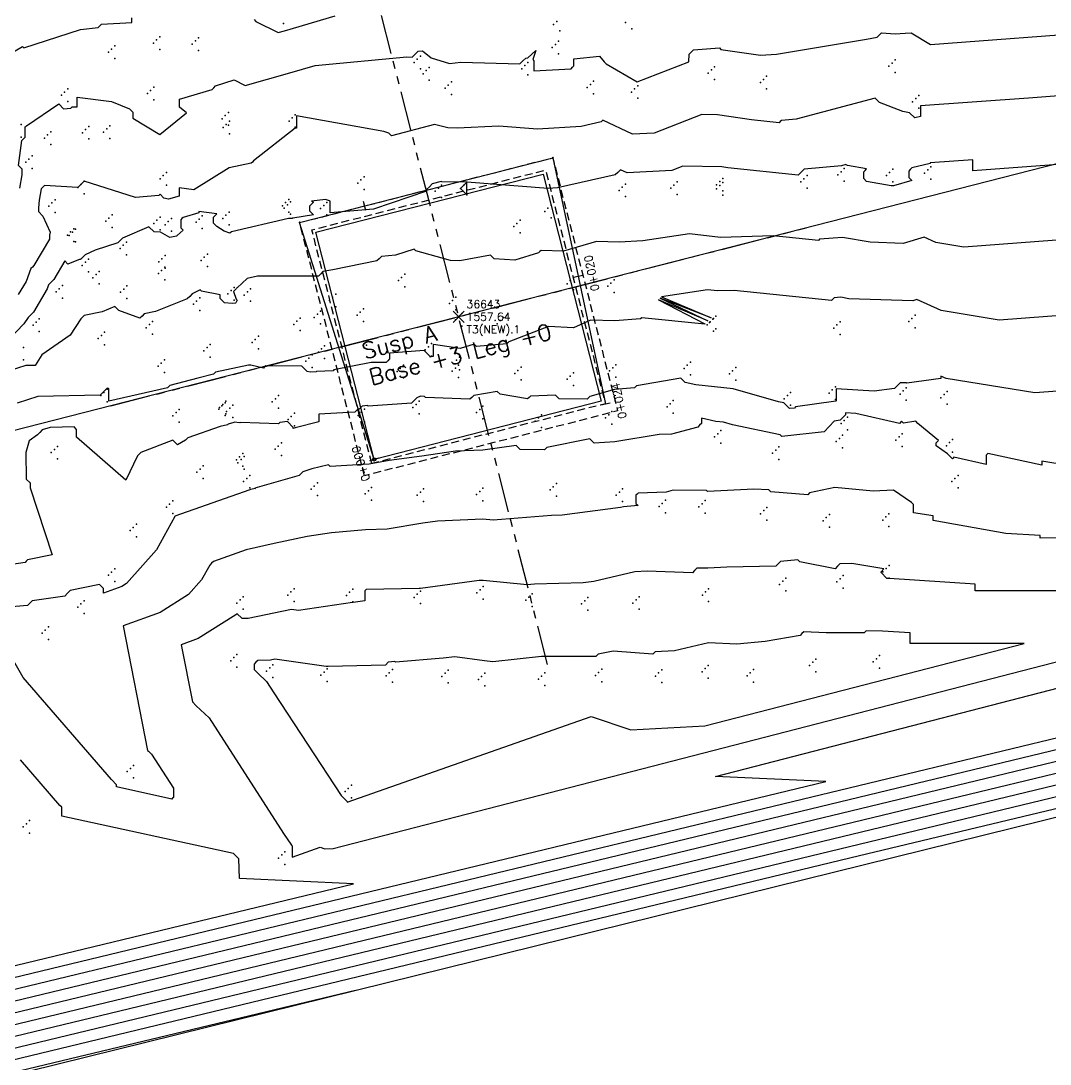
# Model space of a CAD drawing. Header units: metres. Extents: x 419582 to 423558, y 4805372 to 4807539.
# Drawn here: x 420067.58 to 420100.23, y 4805606.81 to 4805639.91 of the extents above; entities that cross this region are included whole.
import ezdxf

# ---------------------------------------------------------------- set-up
doc = ezdxf.new("R2010")
doc.units = ezdxf.units.M
doc.linetypes.add('HIDDEN', pattern=[0.375, 0.25, -0.125])
doc.linetypes.add('PHANTOM', pattern=[2.5, 1.25, -0.25, 0.25, -0.25, 0.25, -0.25])
for name, color, linetype in [('_pieds', 253, 'HIDDEN'), ('C-ROAD-CNTR-N', 92, 'Continuous'), ('C-ROAD-STAN', 11, 'Continuous'), ('C-ROAD-STAN-MAJR', 11, 'Continuous'), ('C-ROAD-STAN-MINR', 11, 'Continuous'), ('C-TINN', 4, 'Continuous'), ('C-TINN-BNDY', 110, 'Continuous'), ('C-TOPO-MAJR', 9, 'Continuous'), ('C-TOPO-MINR', 8, 'Continuous'), ('LS', 7, 'Continuous'), ('V-NODE', 1, 'Continuous'), ('V-NODE-TEXT', 11, 'Continuous')]:
    doc.layers.add(name, color=color, linetype=linetype)
doc.styles.get("Standard").update_dxf_attribs({"font": 'simplex.shx'})

# ---------------------------------------------------------------- blocks, each defined once
blk = doc.blocks.new('Suspension a +3 +0')
at = {"linetype": 'PHANTOM', "flags": 128}
for points in [[(0, -11.38231219537556), (0, 11.38231219444424)], [(-11.38231219508452, 0), (11.38231219508452, 0)]]:
    blk.add_lwpolyline(points, dxfattribs=at)
at = {"flags": 128}
blk.add_lwpolyline([(-3.71914893615758, -3.719148936681449), (-3.71914893615758, 3.719148935750127), (3.719148936215788, 3.719148935750127), (3.719148936215788, -3.719148936681449)], close=True, dxfattribs=at)
at = {"layer": 'LS', "insert": (-3.222064944391605, -0.0507304547354579), "char_height": 0.5157699281218149, "width": 9.13591657892082, "attachment_point": 1}
blk.add_mtext('Susp A\\PBase +3 Leg +0', dxfattribs=at)
blk = doc.blocks.new('*U67')
at = {"color": 0, "linetype": 'ByBlock', "lineweight": -2, "transparency": 16777216}
for p, q in [((-0.7071067811865476, -0.7071067811865476), (0.7071067811865476, 0.7071067811865476)), ((-0.7071067811865476, 0.7071067811865476), (0.7071067811865476, -0.7071067811865476))]:
    blk.add_line(p, q, dxfattribs=at)
blk = doc.blocks.new('AeccTickTriangle')
at = {"color": 0, "linetype": 'ByBlock', "lineweight": -2}
blk.add_lwpolyline([(3.05311331771918e-16, 0.6666666666666667), (-0.5773502691896256, -0.333333333333333), (0.5773502691896257, -0.3333333333333335)], close=True, dxfattribs=at)
at = {"color": 0, "linetype": 'ByBlock', "lineweight": -2, "const_width": 0.0625}
blk.add_lwpolyline([(-0.03125, 0, 1), (0.03125, 0, 1)], format="xyb", close=True, dxfattribs=at)
blk = doc.blocks.new('AeccTickLine')
blk.add_line((0, -0.5), (0, 0.5))

msp = doc.modelspace()

# ---------------------------------------------------------------- linework, layer by layer
at = {"color": 31, "lineweight": 30, "true_color": 0xffbd7a, "elevation": 1718.013}
msp.add_lwpolyline([(423449.834, 4807399.592), (423130.593, 4807500.114), (421950.92, 4806612.998), (421795.045, 4806430.988), (421305.015, 4806147.038), (421305.015, 4806147.038), (420630.083, 4805770.97), (419765.157, 4805549.54), (419617.356, 4805580.088)], dxfattribs=at)
at = {"layer": '_pieds', "elevation": 1557.64, "flags": 128}
for points in [[(420078.4827411861, 4805625.476881569), (420076.4268815707, 4805633.507258813), (420084.4572588141, 4805635.563118429), (420086.5131184296, 4805627.532741185)], [(420078.7127662488, 4805625.865212044), (420076.8152120453, 4805633.277233751), (420084.2272337514, 4805635.174787954), (420086.124787955, 4805627.762766248)]]:
    msp.add_lwpolyline(points, close=True, dxfattribs=at)
at = {"layer": 'C-ROAD-CNTR-N', "color": 92, "linetype": 'Continuous', "lineweight": -3, "flags": 128}
msp.add_lwpolyline([(420078.7894412697, 4805625.994655536), (420076.4268815707, 4805633.507258813), (420084.4572588141, 4805635.563118429), (420086.124787955, 4805627.762766248)], dxfattribs=at)
at = {"layer": 'C-ROAD-STAN', "color": 11, "linetype": 'Continuous', "lineweight": -3}
msp.add_circle((420078.7894412697, 4805625.994655536), 0.05, dxfattribs=at)
at = {"layer": 'C-TINN', "color": 4, "linetype": 'Continuous', "lineweight": -3}
for p in [(420075.92, 4805639.82, 1552.83), (420084.58, 4805639.89, 1553.8), (420086.76, 4805639.85, 1553.06), (420084.48, 4805639.79, 1553.8), (420084.68, 4805639.59, 1553.8), (420086.96, 4805639.65, 1553.06), (420071.79, 4805639.2, 1553.28), (420071.89, 4805639.3, 1553.28), (420071.99, 4805639.4, 1553.28), (420073.02, 4805639.17, 1553.32), (420073.12, 4805639.27, 1553.32), (420073.22, 4805639.37, 1553.32), (420084.54, 4805639.16, 1553.63), (420084.64, 4805639.26, 1553.63), (420070.36, 4805638.91, 1553.4), (420070.46, 4805639.01, 1553.4), (420070.56, 4805639.11, 1553.4), (420071.99, 4805639, 1553.28), (420073.22, 4805638.97, 1553.32), (420084.44, 4805639.06, 1553.63), (420084.64, 4805638.86, 1553.63), (420070.56, 4805638.71, 1553.4), (420080.06, 4805638.59, 1554.13), (420080.16, 4805638.69, 1554.13), (420080.26, 4805638.79, 1554.13), (420083.57, 4805638.49, 1554.09), (420083.67, 4805638.59, 1554.09), (420095.22, 4805638.57, 1554.52), (420095.32, 4805638.67, 1554.52), (420080.26, 4805638.39, 1554.13), (420080.34, 4805638.23, 1554.22), (420080.44, 4805638.33, 1554.22), (420080.54, 4805638.43, 1554.22), (420083.47, 4805638.39, 1554.09), (420083.67, 4805638.19, 1554.09), (420089.39, 4805638.25, 1554.32), (420089.49, 4805638.35, 1554.32), (420089.59, 4805638.45, 1554.32), (420095.12, 4805638.47, 1554.52), (420095.32, 4805638.27, 1554.52), (420080.54, 4805638.03, 1554.22), (420081.14, 4805637.87, 1554.38), (420081.24, 4805637.97, 1554.38), (420085.65, 4805637.89, 1554.47), (420085.75, 4805637.99, 1554.47), (420087.15, 4805637.85, 1554.07), (420089.59, 4805638.05, 1554.32), (420091.04, 4805637.95, 1554.35), (420091.14, 4805638.05, 1554.35), (420091.24, 4805638.15, 1554.35), (420068.87, 4805637.55, 1553.9), (420068.97, 4805637.65, 1553.9), (420069.07, 4805637.75, 1553.9), (420071.6, 4805637.6, 1553.69), (420071.7, 4805637.7, 1553.69), (420071.8, 4805637.8, 1553.69), (420081.04, 4805637.77, 1554.38), (420081.24, 4805637.57, 1554.38), (420085.55, 4805637.79, 1554.47), (420085.75, 4805637.59, 1554.47), (420086.95, 4805637.65, 1554.07), (420087.05, 4805637.75, 1554.07), (420091.24, 4805637.75, 1554.35), (420096.07, 4805637.54, 1554.82), (420069.07, 4805637.35, 1553.9), (420071.8, 4805637.4, 1553.69), (420087.15, 4805637.45, 1554.07), (420095.87, 4805637.34, 1554.82), (420095.97, 4805637.44, 1554.82), (420074.07, 4805636.9, 1554.51), (420074.17, 4805637, 1554.51), (420076.29, 4805636.93, 1554.99), (420096.07, 4805637.14, 1554.82), (420067.59, 4805636.62, 1553.93), (420069.74, 4805636.56, 1554.36), (420070.41, 4805636.58, 1554.34), (420073.97, 4805636.8, 1554.51), (420074, 4805636.52, 1554.35), (420074.1, 4805636.62, 1554.35), (420074.17, 4805636.6, 1554.51), (420074.2, 4805636.72, 1554.35), (420076.09, 4805636.73, 1554.99), (420076.19, 4805636.83, 1554.99), (420076.29, 4805636.53, 1554.99), (420067.59, 4805636.22, 1553.93), (420068.33, 4805636.19, 1554.32), (420068.43, 4805636.29, 1554.32), (420068.53, 4805636.39, 1554.32), (420069.54, 4805636.36, 1554.36), (420069.64, 4805636.46, 1554.36), (420070.21, 4805636.38, 1554.34), (420070.31, 4805636.48, 1554.34), (420070.41, 4805636.18, 1554.34), (420074.2, 4805636.32, 1554.35), (420068.53, 4805635.99, 1554.32), (420069.74, 4805636.16, 1554.36), (420067.84, 4805635.52, 1554.43), (420067.94, 4805635.62, 1554.43), (420067.74, 4805635.42, 1554.43), (420067.94, 4805635.22, 1554.43), (420093.7, 4805635.22, 1556.06), (420095.24, 4805635.2, 1555.93), (420096.35, 4805635.18, 1556.07), (420096.45, 4805635.28, 1556.07), (420072, 4805634.9, 1554.34), (420072.1, 4805635, 1554.34), (420072.2, 4805635.1, 1554.34), (420078.37, 4805634.86, 1555.57), (420078.47, 4805634.96, 1555.57), (420089.85, 4805634.91, 1556.22), (420092.42, 4805634.9, 1556.13), (420092.52, 4805635, 1556.13), (420093.5, 4805635.02, 1556.06), (420093.6, 4805635.12, 1556.06), (420095.04, 4805635, 1555.93), (420095.14, 4805635.1, 1555.93), (420096.25, 4805635.08, 1556.07), (420096.45, 4805634.88, 1556.07), (420069.39, 4805634.62, 1555), (420069.49, 4805634.72, 1555), (420069.59, 4805634.82, 1555), (420072.2, 4805634.7, 1554.34), (420078.27, 4805634.76, 1555.57), (420078.47, 4805634.56, 1555.57), (420080.83, 4805634.6, 1556.06), (420080.93, 4805634.7, 1556.06), (420081.53, 4805634.59, 1556), (420081.63, 4805634.69, 1556), (420081.73, 4805634.79, 1556), (420086.56, 4805634.53, 1556.29), (420086.66, 4805634.63, 1556.29), (420086.76, 4805634.73, 1556.29), (420088.2, 4805634.6, 1556.3), (420088.3, 4805634.7, 1556.3), (420088.4, 4805634.8, 1556.3), (420089.65, 4805634.71, 1556.22), (420089.65, 4805634.58, 1556.21), (420089.75, 4805634.81, 1556.22), (420089.75, 4805634.68, 1556.21), (420089.85, 4805634.78, 1556.21), (420092.32, 4805634.8, 1556.13), (420092.52, 4805634.6, 1556.13), (420093.7, 4805634.82, 1556.06), (420095.24, 4805634.8, 1555.93), (420068.67, 4805634.23, 1555.49), (420069.59, 4805634.42, 1555), (420076.08, 4805634.24, 1555.94), (420080.73, 4805634.5, 1556.06), (420080.93, 4805634.3, 1556.06), (420081.73, 4805634.39, 1556), (420086.76, 4805634.33, 1556.29), (420088.4, 4805634.4, 1556.3), (420089.85, 4805634.51, 1556.22), (420089.85, 4805634.38, 1556.21), (420068.47, 4805634.03, 1555.49), (420068.57, 4805634.13, 1555.49), (420075.88, 4805634.04, 1555.94), (420075.94, 4805633.97, 1555.93), (420075.98, 4805634.14, 1555.94), (420076.04, 4805634.07, 1555.93), (420076.14, 4805634.17, 1555.93), (420077.09, 4805633.95, 1556.04), (420077.19, 4805634.05, 1556.04), (420077.29, 4805634.15, 1556.04), (420084.2, 4805633.86, 1556.28), (420084.3, 4805633.96, 1556.28), (420084.4, 4805634.06, 1556.28), (420068.67, 4805633.83, 1555.49), (420070.28, 4805633.55, 1555.62), (420070.38, 4805633.65, 1555.62), (420070.48, 4805633.75, 1555.62), (420071.9, 4805633.58, 1555.97), (420072, 4805633.68, 1555.97), (420072.26, 4805633.54, 1555.89), (420072.36, 4805633.64, 1555.89), (420073.24, 4805633.62, 1556.18), (420073.34, 4805633.72, 1556.18), (420073.99, 4805633.64, 1555.85), (420074.09, 4805633.74, 1555.85), (420074.19, 4805633.84, 1555.85), (420076.08, 4805633.84, 1555.94), (420076.14, 4805633.77, 1555.93), (420077.29, 4805633.75, 1556.04), (420083.42, 4805633.58, 1556.63), (420084.4, 4805633.66, 1556.28), (420069.16, 4805633.21, 1555.56), (420069.22, 4805633.2, 1555.55), (420069.26, 4805633.31, 1555.56), (420069.32, 4805633.3, 1555.55), (420070.48, 4805633.35, 1555.62), (420071.8, 4805633.48, 1555.97), (420072, 4805633.28, 1555.97), (420072.16, 4805633.44, 1555.89), (420072.36, 4805633.24, 1555.89), (420073.14, 4805633.52, 1556.18), (420073.34, 4805633.32, 1556.18), (420074.19, 4805633.44, 1555.85), (420083.22, 4805633.38, 1556.63), (420083.32, 4805633.48, 1556.63), (420069.06, 4805633.11, 1555.56), (420069.12, 4805633.1, 1555.55), (420069.26, 4805632.91, 1555.56), (420069.32, 4805632.9, 1555.55), (420070.93, 4805632.89, 1556.14), (420083.42, 4805633.18, 1556.63), (420070.73, 4805632.69, 1556.14), (420070.83, 4805632.79, 1556.14), (420069.63, 4805632.25, 1556.15), (420069.73, 4805632.35, 1556.15), (420070.93, 4805632.49, 1556.14), (420071.96, 4805632.26, 1556.31), (420072.06, 4805632.36, 1556.31), (420072.16, 4805632.46, 1556.31), (420073.3, 4805632.31, 1556.52), (420073.4, 4805632.41, 1556.52), (420073.5, 4805632.51, 1556.52), (420069.53, 4805632.15, 1556.15), (420069.73, 4805631.95, 1556.15), (420070.07, 4805631.96, 1556.24), (420071.95, 4805631.89, 1556.53), (420072.05, 4805631.99, 1556.53), (420072.15, 4805632.09, 1556.53), (420072.16, 4805632.06, 1556.31), (420073.5, 4805632.11, 1556.52), (420079.76, 4805631.87, 1557.41), (420069.87, 4805631.76, 1556.24), (420069.97, 4805631.86, 1556.24), (420070.07, 4805631.56, 1556.24), (420072.15, 4805631.69, 1556.53), (420079.56, 4805631.67, 1557.41), (420079.66, 4805631.77, 1557.41), (420084.91, 4805631.57, 1557.57), (420085.01, 4805631.67, 1557.57), (420085.11, 4805631.77, 1557.57), (420086.3, 4805631.59, 1557.59), (420086.4, 4805631.69, 1557.59), (420068.7, 4805631.31, 1556.42), (420068.8, 4805631.41, 1556.42), (420068.9, 4805631.51, 1556.42), (420070.75, 4805631.3, 1556.69), (420070.85, 4805631.4, 1556.69), (420070.95, 4805631.5, 1556.69), (420074.15, 4805631.25, 1556.95), (420074.25, 4805631.35, 1556.95), (420074.35, 4805631.45, 1556.95), (420074.67, 4805631.21, 1557.22), (420074.77, 4805631.31, 1557.22), (420074.87, 4805631.41, 1557.22), (420077.57, 4805631.24, 1557.42), (420079.76, 4805631.47, 1557.41), (420085.11, 4805631.37, 1557.57), (420086.2, 4805631.49, 1557.59), (420086.4, 4805631.29, 1557.59), (420068.9, 4805631.11, 1556.42), (420070.95, 4805631.1, 1556.69), (420073.06, 4805630.92, 1557.13), (420073.16, 4805631.02, 1557.13), (420073.26, 4805631.12, 1557.13), (420074.35, 4805631.05, 1556.95), (420074.87, 4805631.01, 1557.22), (420077.37, 4805631.04, 1557.42), (420077.47, 4805631.14, 1557.42), (420081.18, 4805630.94, 1557.55), (420081.28, 4805631.04, 1557.55), (420081.38, 4805631.14, 1557.55), (420073.26, 4805630.72, 1557.13), (420076.99, 4805630.6, 1557.52), (420077.09, 4805630.7, 1557.52), (420077.57, 4805630.84, 1557.42), (420078.25, 4805630.57, 1557.48), (420078.35, 4805630.67, 1557.48), (420078.45, 4805630.77, 1557.48), (420081.38, 4805630.74, 1557.55), (420081.57, 4805630.62, 1557.64), (420095.95, 4805630.57, 1558.25), (420067.97, 4805630.25, 1556.39), (420068.07, 4805630.35, 1556.39), (420068.17, 4805630.45, 1556.39), (420071.66, 4805630.27, 1557.15), (420071.76, 4805630.37, 1557.15), (420076.24, 4805630.28, 1557.63), (420076.34, 4805630.38, 1557.63), (420076.44, 4805630.48, 1557.63), (420076.89, 4805630.5, 1557.52), (420077.09, 4805630.3, 1557.52), (420078.45, 4805630.37, 1557.48), (420081.37, 4805630.42, 1557.64), (420081.47, 4805630.52, 1557.64), (420081.57, 4805630.22, 1557.64), (420082.69, 4805630.3, 1557.78), (420082.79, 4805630.4, 1557.78), (420082.89, 4805630.5, 1557.78), (420089.35, 4805630.26, 1558.01), (420089.43, 4805630.34, 1558.47), (420089.45, 4805630.36, 1558.01), (420089.53, 4805630.44, 1558.47), (420089.55, 4805630.46, 1558.01), (420089.63, 4805630.54, 1558.47), (420093.47, 4805630.26, 1558.41), (420093.57, 4805630.36, 1558.41), (420095.75, 4805630.37, 1558.25), (420095.85, 4805630.47, 1558.25), (420068.17, 4805630.05, 1556.39), (420070.14, 4805629.93, 1557.55), (420070.24, 4805630.03, 1557.55), (420071.56, 4805630.17, 1557.15), (420071.76, 4805629.97, 1557.15), (420075.12, 4805629.9, 1557.63), (420076.44, 4805630.08, 1557.63), (420082.89, 4805630.1, 1557.78), (420089.55, 4805630.06, 1558.01), (420089.63, 4805630.14, 1558.47), (420093.37, 4805630.16, 1558.41), (420093.57, 4805629.96, 1558.41), (420095.95, 4805630.17, 1558.25), (420070.04, 4805629.83, 1557.55), (420070.24, 4805629.63, 1557.55), (420073.59, 4805629.64, 1557.58), (420074.92, 4805629.7, 1557.63), (420075.02, 4805629.8, 1557.63), (420077.22, 4805629.6, 1557.68), (420078.55, 4805629.62, 1557.74), (420078.65, 4805629.72, 1557.74), (420078.75, 4805629.82, 1557.74), (420080.51, 4805629.57, 1557.99), (420080.61, 4805629.67, 1557.99), (420067.67, 4805629.55, 1556.82), (420073.39, 4805629.44, 1557.58), (420073.49, 4805629.54, 1557.58), (420073.59, 4805629.24, 1557.58), (420075.12, 4805629.5, 1557.63), (420076.82, 4805629.31, 1557.89), (420077.02, 4805629.4, 1557.68), (420077.12, 4805629.5, 1557.68), (420078.75, 4805629.42, 1557.74), (420080.41, 4805629.47, 1557.99), (420080.61, 4805629.27, 1557.99), (420081.5, 4805629.24, 1558.14), (420067.67, 4805629.15, 1556.82), (420071.94, 4805628.95, 1557.66), (420072.04, 4805629.05, 1557.66), (420072.14, 4805629.15, 1557.66), (420076.62, 4805629.11, 1557.89), (420076.72, 4805629.21, 1557.89), (420076.82, 4805628.91, 1557.89), (420077.22, 4805629.2, 1557.68), (420079.72, 4805628.98, 1558.22), (420081.3, 4805629.04, 1558.14), (420081.37, 4805628.89, 1558.3), (420081.4, 4805629.14, 1558.14), (420081.47, 4805628.99, 1558.3), (420083.45, 4805628.92, 1558.48), (420086.36, 4805628.9, 1558.64), (420086.46, 4805629, 1558.64), (420088.72, 4805628.98, 1558.72), (420088.82, 4805629.08, 1558.72), (420090.26, 4805628.91, 1558.74), (420072.14, 4805628.75, 1557.66), (420079.52, 4805628.78, 1558.22), (420079.62, 4805628.88, 1558.22), (420079.72, 4805628.58, 1558.22), (420081.27, 4805628.79, 1558.3), (420081.47, 4805628.59, 1558.3), (420081.5, 4805628.84, 1558.14), (420083.25, 4805628.72, 1558.48), (420083.35, 4805628.82, 1558.48), (420085.01, 4805628.64, 1558.51), (420085.11, 4805628.74, 1558.51), (420086.26, 4805628.8, 1558.64), (420086.46, 4805628.6, 1558.64), (420088.62, 4805628.88, 1558.72), (420088.82, 4805628.68, 1558.72), (420090.06, 4805628.71, 1558.74), (420090.16, 4805628.81, 1558.74), (420083.45, 4805628.52, 1558.48), (420084.91, 4805628.54, 1558.51), (420085.11, 4805628.34, 1558.51), (420090.26, 4805628.51, 1558.74), (420093.42, 4805628.3, 1558.91), (420095.67, 4805628.27, 1559.06), (420070.12, 4805628.02, 1558.01), (420070.22, 4805628.12, 1558.01), (420070.32, 4805628.22, 1558.01), (420075.66, 4805627.92, 1558.65), (420075.76, 4805628.02, 1558.65), (420091.8, 4805627.92, 1558.87), (420091.9, 4805628.02, 1558.87), (420092, 4805628.12, 1558.87), (420093.22, 4805628.1, 1558.91), (420093.32, 4805628.2, 1558.91), (420093.42, 4805627.9, 1558.91), (420095.47, 4805628.07, 1559.06), (420095.57, 4805628.17, 1559.06), (420096.77, 4805627.95, 1559.19), (420096.87, 4805628.05, 1559.19), (420096.97, 4805628.15, 1559.19), (420070.32, 4805627.82, 1558.01), (420072.61, 4805627.58, 1558.62), (420073.86, 4805627.59, 1558.81), (420073.89, 4805627.64, 1558.82), (420073.96, 4805627.69, 1558.81), (420073.99, 4805627.74, 1558.82), (420074.06, 4805627.79, 1558.81), (420074.09, 4805627.84, 1558.82), (420074.21, 4805627.62, 1558.9), (420074.31, 4805627.72, 1558.9), (420075.56, 4805627.82, 1558.65), (420075.76, 4805627.62, 1558.65), (420078.48, 4805627.59, 1559.08), (420080.02, 4805627.64, 1559.13), (420080.12, 4805627.74, 1559.13), (420080.22, 4805627.84, 1559.13), (420082.14, 4805627.58, 1559.43), (420082.24, 4805627.68, 1559.43), (420088.08, 4805627.66, 1559.64), (420088.18, 4805627.76, 1559.64), (420088.28, 4805627.86, 1559.64), (420092, 4805627.72, 1558.87), (420095.67, 4805627.87, 1559.06), (420096.97, 4805627.75, 1559.19), (420072.41, 4805627.38, 1558.62), (420072.51, 4805627.48, 1558.62), (420074.06, 4805627.39, 1558.81), (420074.09, 4805627.44, 1558.82), (420074.11, 4805627.52, 1558.9), (420074.31, 4805627.32, 1558.9), (420076.06, 4805627.26, 1558.95), (420076.16, 4805627.36, 1558.95), (420076.26, 4805627.46, 1558.95), (420078.28, 4805627.39, 1559.08), (420078.38, 4805627.49, 1559.08), (420080.22, 4805627.44, 1559.13), (420082.04, 4805627.48, 1559.43), (420082.24, 4805627.28, 1559.43), (420084, 4805627.31, 1559.6), (420084.1, 4805627.41, 1559.6), (420086.13, 4805627.31, 1559.66), (420086.23, 4805627.41, 1559.66), (420086.33, 4805627.51, 1559.66), (420088.28, 4805627.46, 1559.64), (420093.8, 4805627.33, 1560.18), (420072.61, 4805627.18, 1558.62), (420076.26, 4805627.06, 1558.95), (420078.48, 4805627.19, 1559.08), (420083.9, 4805627.21, 1559.6), (420084.1, 4805627.01, 1559.6), (420086.33, 4805627.11, 1559.66), (420089.79, 4805626.91, 1560.25), (420093.6, 4805627.13, 1560.18), (420093.7, 4805627.23, 1560.18), (420093.8, 4805626.93, 1560.18), (420089.59, 4805626.71, 1560.25), (420089.69, 4805626.81, 1560.25), (420093.55, 4805626.66, 1560.41), (420093.65, 4805626.76, 1560.41), (420095.34, 4805626.61, 1560.43), (420095.44, 4805626.71, 1560.43), (420095.54, 4805626.81, 1560.43), (420097.14, 4805626.63, 1559.87), (420068.65, 4805626.31, 1559.61), (420068.75, 4805626.41, 1559.61), (420075.65, 4805626.32, 1559.5), (420075.75, 4805626.42, 1559.5), (420075.85, 4805626.52, 1559.5), (420089.79, 4805626.51, 1560.25), (420091.53, 4805626.29, 1560.38), (420091.63, 4805626.39, 1560.38), (420093.45, 4805626.56, 1560.41), (420093.65, 4805626.36, 1560.41), (420095.54, 4805626.41, 1560.43), (420096.94, 4805626.43, 1559.87), (420097.04, 4805626.53, 1559.87), (420068.55, 4805626.21, 1559.61), (420068.75, 4805626.01, 1559.61), (420074.42, 4805625.98, 1559.71), (420074.52, 4805626.08, 1559.71), (420074.57, 4805625.99, 1559.7), (420074.62, 4805626.18, 1559.71), (420074.67, 4805626.09, 1559.7), (420075.85, 4805626.12, 1559.5), (420091.43, 4805626.19, 1560.38), (420091.63, 4805625.99, 1560.38), (420097.14, 4805626.23, 1559.87), (420073.17, 4805625.59, 1559.68), (420073.27, 4805625.69, 1559.68), (420073.37, 4805625.79, 1559.68), (420074.47, 4805625.89, 1559.7), (420074.62, 4805625.78, 1559.71), (420074.67, 4805625.69, 1559.7), (420073.37, 4805625.39, 1559.68), (420074.65, 4805625.29, 1559.97), (420074.75, 4805625.39, 1559.97), (420074.85, 4805625.49, 1559.97), (420076.99, 4805625.25, 1560.34), (420097.11, 4805625.29, 1560.44), (420097.21, 4805625.39, 1560.44), (420097.31, 4805625.49, 1560.44), (420074.85, 4805625.09, 1559.97), (420076.79, 4805625.05, 1560.34), (420076.89, 4805625.15, 1560.34), (420078.61, 4805625, 1560.51), (420078.71, 4805625.1, 1560.51), (420080.26, 4805624.96, 1560.67), (420080.36, 4805625.06, 1560.67), (420082.14, 4805624.98, 1560.7), (420082.24, 4805625.08, 1560.7), (420084.37, 4805625.03, 1560.72), (420084.47, 4805625.13, 1560.72), (420084.57, 4805625.23, 1560.72), (420086.57, 4805624.96, 1560.92), (420086.67, 4805625.06, 1560.92), (420097.31, 4805625.09, 1560.44), (420072.4, 4805624.68, 1559.94), (420076.99, 4805624.85, 1560.34), (420078.51, 4805624.9, 1560.51), (420078.71, 4805624.7, 1560.51), (420080.16, 4805624.86, 1560.67), (420080.36, 4805624.66, 1560.67), (420082.04, 4805624.88, 1560.7), (420082.24, 4805624.68, 1560.7), (420084.57, 4805624.83, 1560.72), (420086.47, 4805624.86, 1560.92), (420086.67, 4805624.66, 1560.92), (420087.93, 4805624.6, 1561.14), (420088.03, 4805624.7, 1561.14), (420089.19, 4805624.59, 1561.14), (420089.29, 4805624.69, 1561.14), (420072.2, 4805624.48, 1559.94), (420072.3, 4805624.58, 1559.94), (420072.4, 4805624.28, 1559.94), (420087.83, 4805624.5, 1561.14), (420088.03, 4805624.3, 1561.14), (420089.09, 4805624.49, 1561.14), (420089.29, 4805624.29, 1561.14), (420091.05, 4805624.27, 1561.3), (420091.15, 4805624.37, 1561.3), (420091.25, 4805624.47, 1561.3), (420095.12, 4805624.27, 1561.31), (420071.25, 4805623.94, 1559.56), (420091.25, 4805624.07, 1561.3), (420093.03, 4805624.05, 1561.4), (420093.13, 4805624.15, 1561.4), (420093.23, 4805624.25, 1561.4), (420094.92, 4805624.07, 1561.31), (420095.02, 4805624.17, 1561.31), (420071.05, 4805623.74, 1559.56), (420071.15, 4805623.84, 1559.56), (420093.23, 4805623.85, 1561.4), (420095.12, 4805623.87, 1561.31), (420071.25, 4805623.54, 1559.56), (420095.13, 4805622.63, 1561.99), (420070.36, 4805622.32, 1559.81), (420070.46, 4805622.42, 1559.81), (420070.56, 4805622.52, 1559.81), (420093.67, 4805622.31, 1562.19), (420094.93, 4805622.43, 1561.99), (420095.03, 4805622.53, 1561.99), (420070.56, 4805622.12, 1559.81), (420082.25, 4805621.96, 1562.1), (420091.65, 4805622.03, 1562.28), (420091.75, 4805622.13, 1562.28), (420091.85, 4805622.23, 1562.28), (420093.47, 4805622.11, 1562.19), (420093.57, 4805622.21, 1562.19), (420095.13, 4805622.23, 1561.99), (420074.64, 4805621.64, 1561.78), (420076.05, 4805621.69, 1561.84), (420076.15, 4805621.79, 1561.84), (420076.25, 4805621.89, 1561.84), (420077.91, 4805621.68, 1561.99), (420078.01, 4805621.78, 1561.99), (420078.11, 4805621.88, 1561.99), (420080.06, 4805621.62, 1562.04), (420080.16, 4805621.72, 1562.04), (420080.26, 4805621.82, 1562.04), (420082.05, 4805621.76, 1562.1), (420082.15, 4805621.86, 1562.1), (420083.7, 4805621.63, 1562.14), (420083.8, 4805621.73, 1562.14), (420085.57, 4805621.61, 1562.22), (420087.2, 4805621.64, 1562.38), (420089.2, 4805621.69, 1562.32), (420089.3, 4805621.79, 1562.32), (420089.4, 4805621.89, 1562.32), (420091.85, 4805621.83, 1562.28), (420093.67, 4805621.91, 1562.19), (420069.39, 4805621.31, 1560.33), (420069.49, 4805621.41, 1560.33), (420069.59, 4805621.51, 1560.33), (420074.44, 4805621.44, 1561.78), (420074.54, 4805621.54, 1561.78), (420076.25, 4805621.49, 1561.84), (420078.11, 4805621.48, 1561.99), (420080.26, 4805621.42, 1562.04), (420082.25, 4805621.56, 1562.1), (420083.6, 4805621.53, 1562.14), (420083.8, 4805621.33, 1562.14), (420085.37, 4805621.41, 1562.22), (420085.47, 4805621.51, 1562.22), (420087, 4805621.44, 1562.38), (420087.1, 4805621.54, 1562.38), (420089.4, 4805621.49, 1562.32), (420069.59, 4805621.11, 1560.33), (420074.64, 4805621.24, 1561.78), (420085.57, 4805621.21, 1562.22), (420087.2, 4805621.24, 1562.38), (420068.46, 4805620.68, 1560.72), (420068.26, 4805620.48, 1560.72), (420068.36, 4805620.58, 1560.72), (420068.46, 4805620.28, 1560.72), (420074.34, 4805619.71, 1562.85), (420074.44, 4805619.81, 1562.85), (420092.8, 4805619.66, 1563.48), (420094.72, 4805619.67, 1563.47), (420094.82, 4805619.77, 1563.47), (420074.24, 4805619.61, 1562.85), (420074.44, 4805619.41, 1562.85), (420075.48, 4805619.38, 1563.11), (420075.58, 4805619.48, 1563.11), (420077.3, 4805619.35, 1563.04), (420079.37, 4805619.33, 1563.12), (420081.14, 4805619.31, 1563.21), (420086.01, 4805619.34, 1563.27), (420087.91, 4805619.32, 1563.26), (420089.29, 4805619.36, 1563.37), (420089.39, 4805619.46, 1563.37), (420090.82, 4805619.33, 1563.4), (420092.6, 4805619.46, 1563.48), (420092.7, 4805619.56, 1563.48), (420094.62, 4805619.57, 1563.47), (420094.82, 4805619.37, 1563.47), (420075.38, 4805619.28, 1563.11), (420075.58, 4805619.08, 1563.11), (420077.1, 4805619.15, 1563.04), (420077.2, 4805619.25, 1563.04), (420079.17, 4805619.13, 1563.12), (420079.27, 4805619.23, 1563.12), (420080.94, 4805619.11, 1563.21), (420081.04, 4805619.21, 1563.21), (420082.1, 4805619.01, 1563.18), (420082.2, 4805619.11, 1563.18), (420082.3, 4805619.21, 1563.18), (420084, 4805619.02, 1563.28), (420084.1, 4805619.12, 1563.28), (420084.2, 4805619.22, 1563.28), (420085.81, 4805619.14, 1563.27), (420085.91, 4805619.24, 1563.27), (420087.71, 4805619.12, 1563.26), (420087.81, 4805619.22, 1563.26), (420089.19, 4805619.26, 1563.37), (420089.39, 4805619.06, 1563.37), (420090.62, 4805619.13, 1563.4), (420090.72, 4805619.23, 1563.4), (420092.8, 4805619.26, 1563.48), (420077.3, 4805618.95, 1563.04), (420079.37, 4805618.93, 1563.12), (420081.14, 4805618.91, 1563.21), (420082.3, 4805618.81, 1563.18), (420084.2, 4805618.82, 1563.28), (420086.01, 4805618.94, 1563.27), (420087.91, 4805618.92, 1563.26), (420090.82, 4805618.93, 1563.4), (420070.96, 4805616.09, 1560.69), (420071.06, 4805616.19, 1560.69), (420071.16, 4805616.29, 1560.69), (420071.16, 4805615.89, 1560.69), (420078.07, 4805615.66, 1563.08), (420077.87, 4805615.46, 1563.08), (420077.97, 4805615.56, 1563.08), (420078.07, 4805615.26, 1563.08), (420067.66, 4805614.34, 1562.59), (420067.76, 4805614.44, 1562.59), (420067.86, 4805614.54, 1562.59), (420067.86, 4805614.14, 1562.59), (420075.76, 4805613.35, 1561.87), (420075.86, 4805613.45, 1561.87), (420075.96, 4805613.55, 1561.87), (420075.96, 4805613.15, 1561.87)]:
    msp.add_point(p, dxfattribs=at)
at = {"layer": 'C-TINN-BNDY', "color": 110, "linetype": 'Continuous', "lineweight": -3, "flags": 128}
msp.add_lwpolyline([(420641.64, 4805749.79), (420396.34, 4805692.54), (420350.89, 4805680.81), (420176.36, 4805633.4), (420029.12, 4805597.02), (419709.39, 4805488.05)], dxfattribs=at)
at = {"layer": 'C-TOPO-MAJR', "color": 9, "linetype": 'Continuous', "lineweight": -3, "flags": 128}
for points, elevation in [([(420106.3272727273, 4805637.974431818), (420099.55, 4805637.457142857), (420096.12472, 4805637.21456), (420096.12472, 4805636.87216), (420095.9354054054, 4805636.825405405), (420095.7678378378, 4805636.992972973), (420095.555, 4805637.032258064), (420094.8150649351, 4805637.319350649), (420094.6774025974, 4805637.457012987), (420092.1750877193, 4805636.788304093), (420091.7074157303, 4805636.745786517), (420091.6708988764, 4805636.709269663), (420091.6343820225, 4805636.672752809), (420090.7568449198, 4805636.762834225), (420089.6830526316, 4805636.926210526), (420089.1813131314, 4805636.933838383), (420087.6713004485, 4805636.34484305), (420086.9866216216, 4805636.310540541), (420086.0441208791, 4805636.757142857), (420086.015, 4805636.728021977), (420085.9858791209, 4805636.698901099), (420085.3546961326, 4805636.556353591), (420083.9733333333, 4805636.473881278), (420082.7457068063, 4805636.570104713), (420081.4275308642, 4805636.506049383), (420081.1255952381, 4805636.510833333), (420080.705326087, 4805636.618369565), (420079.344, 4805636.256222222), (420079.2595555555, 4805636.340666667), (420079.099375, 4805636.396875), (420076.3275862069, 4805636.896034483), (420076.3275862069, 4805636.502931035), (420076.3258620689, 4805636.501206897), (420076.324137931, 4805636.499482759), (420076.2995238095, 4805636.507333334), (420076.2877894737, 4805636.505894737), (420074.9685534592, 4805635.469685535), (420074.927672956, 4805635.428805032), (420074.8867924528, 4805635.387924529), (420074.1956666667, 4805635.245333333), (420073.0698013245, 4805634.549271523), (420072.6089130435, 4805634.605), (420072.6089130435, 4805634.34847826), (420072.2681290323, 4805634.248645161), (420072.1190184049, 4805634.286993865), (420072, 4805634.40601227), (420071.9595092025, 4805634.365521473), (420071.21625, 4805634.307031251), (420069.59, 4805634.82), (420069.49, 4805634.72), (420069.39, 4805634.62), (420068.3325471698, 4805634.68764151), (420068.2787735849, 4805634.633867924), (420068.225, 4805634.580094339), (420068.1695979899, 4805634.217135679), (420068.1414450867, 4805633.970520232), (420068.1414450867, 4805633.857225434), (420068.2847976878, 4805633.713872832), (420068.5155555555, 4805633.206444445), (420068.4876923077, 4805633.11), (420068.4876923077, 4805632.986923077), (420067.9992537313, 4805632.145820895), (420067.952238806, 4805632.098805971), (420067.9052238806, 4805632.051791045), (420067.7498529412, 4805631.644117647), (420067.5034200744, 4805631.225092937)], 1555), ([(420100.8666588785, 4805625.78957944), (420099.9656034483, 4805625.936465518), (420099.9656034483, 4805625.815775862), (420098.2558333334, 4805626.183125), (420098.22875, 4805626.156041667), (420098.2016666667, 4805626.128958333), (420098.2016666667, 4805625.837291667), (420097.1787719298, 4805626.06122807), (420097.1559649123, 4805626.038421053), (420097.1331578948, 4805626.015614036), (420096.9787719298, 4805626.17), (420096.615, 4805626.425357142), (420096.615, 4805626.518214285), (420096.6917857142, 4805626.595), (420096.0358870968, 4805627.135967742), (420095.9665322581, 4805627.20532258), (420095.5808029197, 4805627.14270073), (420095.5180291971, 4805627.205474452), (420095.4494160584, 4805627.136861314), (420094.0683928572, 4805627.448928571), (420093.7461417323, 4805627.467480315), (420093.7461417323, 4805627.410787402), (420093.6603149606, 4805627.32496063), (420093.574488189, 4805627.239133858), (420093.3801526717, 4805627.211068702), (420093.0639610389, 4805626.868831169), (420091.7231125828, 4805626.724701987), (420091.672781457, 4805626.775033113), (420090.1541304348, 4805627.092971015), (420089.8678145695, 4805627.174900662), (420089.631503268, 4805627.199215686), (420089.171147541, 4805627.299344262), (420089.171147541, 4805627.135409836), (420089.1121311475, 4805627.076393442), (420089.0531147541, 4805627.017377049), (420088.22, 4805626.7976), (420087.8271875, 4805626.785), (420086.4217460317, 4805626.556825397), (420085.7654716981, 4805626.506981133), (420085.6296226415, 4805626.642830188), (420084.2678571428, 4805626.374285715), (420084.2321428571, 4805626.338571428), (420084.1964285714, 4805626.302857143), (420083.4236363636, 4805626.308181818), (420083.2963636364, 4805626.435454546), (420082.24, 4805626.292598425), (420081.3758064516, 4805626.259516129), (420080.2990909091, 4805626.095454546), (420079.2680434783, 4805625.964782609), (420078.627972028, 4805625.845384615), (420077.392063492, 4805625.773492063), (420077.3380952381, 4805625.827460317), (420076.8114388489, 4805625.692733813), (420076.5285714286, 4805625.602142857), (420076.469047619, 4805625.542619048), (420076.4095238095, 4805625.483095238), (420075.0072972973, 4805625.086756757), (420075.0235135135, 4805625.07054054), (420074.872459893, 4805625.038663101), (420074.846519337, 4805625.032817679), (420072.4730434783, 4805624.193913043), (420072.4697826087, 4805624.190652174), (420072.4665217391, 4805624.187391304), (420071.8822522523, 4805623.123783784), (420070.934213198, 4805622.054416244), (420070.79, 4805621.963125), (420070.2055769231, 4805621.750961538), (420070.2055769231, 4805621.897115384), (420070.0786538462, 4805622.024038462), (420069.1456, 4805621.832666666), (420069.0602666666, 4805621.747333334), (420068.9749333333, 4805621.662), (420067.9418181818, 4805621.506363636), (420067.8690909091, 4805621.433636364), (420067.7963636364, 4805621.360909091), (420066.922020202, 4805621.285757576)], 1560), ([(420038.4427019499, 4805600.335738162), (420129.3498469387, 4805622.277397959)], 1555), ([(420054.7983194058, 4805606.152822656), (420108.0988467153, 4805619.017620438)], 1560)]:
    msp.add_lwpolyline(points, dxfattribs=dict(at, elevation=elevation))
at = {"layer": 'C-TOPO-MINR', "color": 8, "linetype": 'Continuous', "lineweight": -3, "flags": 128}
for points, elevation in [([(420066.9951677852, 4805638.709060403), (420067.6342372881, 4805639.09440678), (420067.6816949152, 4805639.046949153), (420069.4766666667, 4805639.636666667), (420070.04, 4805639.695882353), (420070.0929411765, 4805639.748823529), (420070.145882353, 4805639.801764706), (420071.1039726028, 4805639.85260274), (420071.1039726028, 4805640.006027398)], 1553), ([(420074.9833333333, 4805639.949166667), (420075.0416666666, 4805639.890833333), (420075.7429166667, 4805639.534642857), (420075.9491203704, 4805639.592546296), (420077.5555299539, 4805640.066313364)], 1553), ([(420067.5565326633, 4805634.599045226), (420067.6209677419, 4805635.021182796), (420067.6209677419, 4805635.206129032), (420067.5134408602, 4805635.313655914), (420067.611, 4805636.108), (420067.625, 4805636.122), (420067.639, 4805636.136), (420067.7228205128, 4805636.214615384), (420067.7228205128, 4805636.542820513), (420067.7407692308, 4805636.560769231), (420067.7587179487, 4805636.578717949), (420068.789047619, 4805637.273809523), (420068.9414285714, 4805637.121428571), (420069.172173913, 4805637.134782609), (420069.1939130435, 4805637.156521739), (420069.2156521739, 4805637.178260869), (420069.3745454546, 4805637.175), (420069.3745454546, 4805637.484090909), (420070.4642553192, 4805637.350425532), (420071.0324615384, 4805637.113538462), (420071.137076923, 4805637.008923077), (420071.137076923, 4805636.818153846), (420071.9907692308, 4805636.303076923), (420072.8333333333, 4805636.986666666), (420072.6203658537, 4805637.173170732), (420072.6203658537, 4805637.421951219), (420073.6485714286, 4805637.73), (420073.7057142857, 4805637.787142857), (420073.7628571428, 4805637.844285714), (420074.350625, 4805638.034166667), (420074.70125, 4805637.856071428), (420076.1204166667, 4805638.254583334), (420076.9195852535, 4805638.490276498), (420079.8228244275, 4805638.764656489), (420079.9994968554, 4805638.757610063), (420080.0913207547, 4805638.849433962), (420080.1831446541, 4805638.941257861), (420080.3203870968, 4805638.952709678), (420080.5990243902, 4805638.738536585), (420081.1851111111, 4805638.552666667), (420081.5444578313, 4805638.592650603), (420083.4108759124, 4805638.54109489), (420083.5043065693, 4805638.634525548), (420083.5977372263, 4805638.727956205), (420083.6685123967, 4805638.73429752), (420083.9213793103, 4805638.962413793), (420083.8206521739, 4805638.681956521), (420083.8597826087, 4805638.642826087), (420083.8597826087, 4805638.321086957), (420085.0408333333, 4805638.388690476), (420085.0848809524, 4805638.432738096), (420085.1289285714, 4805638.476785715), (420085.1289285714, 4805638.700595238), (420085.9358139535, 4805638.787906976), (420086.0866666667, 4805638.61), (420086.1533333333, 4805638.543333334), (420087.1368316832, 4805637.974752475), (420088.7728571428, 4805638.605555556), (420088.7796296296, 4805638.845555555), (420088.85, 4805638.915925926), (420088.9203703704, 4805638.986296296), (420089.7430434783, 4805639.048260869), (420089.7894202899, 4805639.001884058), (420091.0439007092, 4805638.815248228), (420091.5530434782, 4805638.854347826), (420094.4071910112, 4805639.323033707), (420094.7485714286, 4805639.389285714), (420094.8176190476, 4805639.458333334), (420094.8866666667, 4805639.527380953), (420095.3168674699, 4805639.496987952), (420095.6326190477, 4805639.518095238), (420095.821754386, 4805639.530584795), (420096.4371641791, 4805639.155522388), (420102.0545454545, 4805639.584280303)], 1554), ([(420107.4654081633, 4805635.872755102), (420097.7822580645, 4805635.147580645), (420097.7822580645, 4805635.502419355), (420096.42872, 4805635.40656), (420096.42872, 4805635.38416), (420095.845, 4805635.24), (420095.795, 4805635.189999999), (420095.745, 4805635.140000001), (420095.745, 4805634.939999999), (420095.845, 4805634.84), (420095.2614224138, 4805634.67237069), (420095.1928629032, 4805634.674677419), (420094.4107692307, 4805634.810769231), (420094.3184615385, 4805634.903076923), (420094.3184615385, 4805635.118461538), (420094.3646153846, 4805635.164615384), (420094.4107692307, 4805635.21076923), (420093.805, 4805635.322580645), (420093.7631168831, 4805635.338831169), (420093.7553246754, 4805635.346623376), (420093.6136842105, 4805635.30877193), (420092.426516854, 4805635.200842696), (420092.3338202247, 4805635.108146068), (420092.2411235955, 4805635.015449438), (420090.0135294117, 4805635.244117647), (420089.8198947368, 4805635.273578947), (420088.5803030303, 4805635.292424242), (420088.231838565, 4805635.156502242), (420086.810945946, 4805635.085315316), (420086.5990659341, 4805635.185714286), (420086.515, 4805635.101648351), (420086.430934066, 4805635.017582417), (420084.608839779, 4805634.606077348), (420084.3066666667, 4805634.58803653), (420081.73, 4805634.79), (420080.9410714286, 4805634.8025), (420080.9172826087, 4805634.808586957), (420080.6287755102, 4805634.731836735), (420080.5410204082, 4805634.644081633), (420080.4532653061, 4805634.556326531), (420080.4532653061, 4805634.507346938), (420078.7714673913, 4805633.931358695), (420077.3904255319, 4805633.81893617), (420077.3904255319, 4805634.184893617), (420077.3734042553, 4805634.201914894), (420077.2519047619, 4805634.240666667), (420076.806, 4805634.186000001), (420076.8718181818, 4805634.157272727), (420076.8081818182, 4805634.093636364), (420076.7445454546, 4805634.03), (420076.7445454546, 4805633.884545455), (420076.8718181818, 4805633.757272727), (420076.2071812081, 4805633.651140939), (420076.2024832215, 4805633.646442953), (420076.1977852349, 4805633.641744966), (420076.0710852713, 4805633.641937984), (420074.2644525548, 4805633.217737227), (420074.2118181818, 4805633.168636364), (420074.0355223881, 4805633.231791045), (420073.8036363636, 4805633.385454546), (420073.6945454546, 4805633.494545454), (420073.6945454546, 4805633.676363636), (420073.7490909091, 4805633.73090909), (420073.8036363636, 4805633.785454545), (420073.2284782609, 4805633.855), (420073.2284782609, 4805633.815869565), (420072.7317241379, 4805633.670344828), (420072.6937931034, 4805633.632413793), (420072.655862069, 4805633.594482758), (420072.655862069, 4805633.346206897), (420072.7317241379, 4805633.270344828), (420072.5415873016, 4805633.095079365), (420072.5241269841, 4805633.077619048), (420072.3076190476, 4805633.035714285), (420072.0141176471, 4805633.207647059), (420072.0052941177, 4805633.198823529), (420071.8111764706, 4805633.211176471), (420071.6464705882, 4805633.375882354), (420070.8088461538, 4805633.013846153), (420070.7357692308, 4805632.940769231), (420070.6626923077, 4805632.867692308), (420069.9422641509, 4805632.633018867), (420069.6275, 4805632.4875), (420069.5525, 4805632.412500001), (420069.4775, 4805632.3375), (420069.4613559322, 4805632.343220339), (420069.0758139535, 4805632.19372093), (420068.9781395349, 4805632.291395348), (420068.6335820896, 4805631.698059701), (420068.5492537313, 4805631.613731343), (420068.4649253731, 4805631.529402984), (420068.4189705882, 4805631.408823529), (420067.9829739777, 4805630.667472119), (420067.897472119, 4805630.58197026), (420067.8119702602, 4805630.496468402), (420067.6819607843, 4805630.300980392), (420067.2094842407, 4805629.808452722)], 1556), ([(420106.038877551, 4805633.36867347), (420097.4951635514, 4805632.728831775), (420096.605, 4805632.873942308), (420096.2366972477, 4805633.041330275), (420095.5674568965, 4805632.849094828), (420094.5194758064, 4805632.884354839), (420093.648, 4805633.036), (420092.9206578947, 4805632.982105264), (420092.8825, 4805632.943947368), (420091.4455128205, 4805633.090512821), (420089.7730973451, 4805633.037699115), (420088.7967741936, 4805633.15483871), (420087.3147286822, 4805632.929457365), (420086.5633846154, 4805632.888153846), (420085.844765625, 4805632.91), (420084.7962790698, 4805632.605116279), (420084.085212766, 4805632.625), (420084.0458510638, 4805632.585638298), (420084.0064893617, 4805632.546276595), (420083.2494782609, 4805632.31773913), (420082.5995652174, 4805632.359565217), (420082.48, 4805632.479130435), (420081.5041935484, 4805632.293225806), (420081.2138926174, 4805632.306442953), (420080.1153333333, 4805632.608), (420080.0545925926, 4805632.668740741), (420079.4725543478, 4805632.469402174), (420079.0208029197, 4805632.432627738), (420078.950729927, 4805632.362554744), (420078.8806569343, 4805632.292481752), (420077.4847826087, 4805632.003913044), (420077.1669127517, 4805631.953154363), (420077.0951006711, 4805631.881342282), (420077.0232885906, 4805631.809530201), (420075.0865891473, 4805631.81248062), (420074.7608029197, 4805631.735985402), (420074.4462962963, 4805631.442592593), (420074.4277777778, 4805631.424074074), (420074.4092592592, 4805631.405555556), (420074.3277777778, 4805631.324074074), (420074.4092592592, 4805631.07962963), (420074.4462962963, 4805631.042592593), (420074.3992647058, 4805630.958088235), (420074.3919117647, 4805630.950735294), (420074.2896825396, 4805630.938095238), (420074.0472222222, 4805630.958333333), (420073.9027777778, 4805631.102777778), (420073.9027777778, 4805631.213888889), (420073.311147541, 4805631.330983607), (420073.2685245902, 4805631.373606557), (420073.0195, 4805631.2435), (420072.9411666666, 4805631.165166667), (420072.8628333333, 4805631.086833334), (420071.8543548387, 4805630.689354839), (420071.4958695652, 4805630.608043478), (420071.4284782609, 4805630.540652174), (420071.3610869565, 4805630.473260869), (420070.6940697674, 4805630.714302326), (420070.5661627907, 4805630.842209302), (420070.1686259542, 4805630.672366412), (420069.5877876107, 4805630.555663717), (420069.536460177, 4805630.504336284), (420069.4851327434, 4805630.45300885), (420069.1533620689, 4805629.934310345), (420068.2543835616, 4805629.317671233), (420068.0405882353, 4805628.97907563), (420067.7396774194, 4805628.973225807), (420066.669849624, 4805628.637330826)], 1557), ([(420104.6123469388, 4805630.864591837), (420098.6189953271, 4805630.415747664), (420096.7716666667, 4805630.716891026), (420096.0073394495, 4805631.064266055), (420095.8734913793, 4805631.025818965), (420093.8460887097, 4805631.094032259), (420093.5926808511, 4805631.138127659), (420093.3811842105, 4805631.122456141), (420093.2991666666, 4805631.040438596), (420090.2104700855, 4805631.355470086), (420089.6757522124, 4805631.338584071), (420089.3635944701, 4805631.376036867), (420087.9048863637, 4805631.154204546), (420089.475, 4805630.489285714), (420087.8582954546, 4805631.107613637), (420089.3773809524, 4805630.391666667), (420087.8117045455, 4805631.061022728), (420089.2797619047, 4805630.294047619), (420089.2797619047, 4805630.284523809), (420087.2780530974, 4805630.488141593), (420087.2417699115, 4805630.451858407), (420086.4234285714, 4805630.395809524), (420085.6525233645, 4805630.417570094), (420085.11, 4805630.166914893), (420084.3256043956, 4805630.212307693), (420083.066, 4805629.729142857), (420083.0345714286, 4805629.697714286), (420083.0031428572, 4805629.666285714), (420082.0405555555, 4805629.574444445), (420081.9627777778, 4805629.652222223), (420081.5196, 4805629.5144), (420080.6693333333, 4805629.641333333), (420080.6626666667, 4805629.634666666), (420080.6626666667, 4805629.261333333), (420080.656, 4805629.254666667), (420080.6312903226, 4805629.254516128), (420080.6065789473, 4805629.25745614), (420080.5713043478, 4805629.239999999), (420080.5713043478, 4805629.257391304), (420080.3799999999, 4805629.448695652), (420079.2754166666, 4805629.365), (420079.2754166666, 4805629.181666667), (420079.22125, 4805629.127499999), (420079.1670833334, 4805629.073333333), (420078.6976119403, 4805629.064925373), (420077.508, 4805628.832), (420077.4851428571, 4805628.809142858), (420076.9642016807, 4805628.778739496), (420076.9549579832, 4805628.769495798), (420076.7618867924, 4805628.759528302), (420076.6665789474, 4805628.78118421), (420076.4955263158, 4805628.952236842), (420075.3521568627, 4805628.963137255), (420075.3158823529, 4805628.926862745), (420075.2796078431, 4805628.890588235), (420074.884015748, 4805628.981417323), (420074.7997478992, 4805628.983865546), (420073.7593548388, 4805628.765806451), (420073.725483871, 4805628.731935484), (420073.6916129033, 4805628.698064516), (420073.1942307692, 4805628.569615385), (420072.3064583333, 4805628.335625), (420072.2710416667, 4805628.300208334), (420072.235625, 4805628.264791667), (420070.372, 4805627.846571429), (420070.372, 4805628.235142857), (420070.3662857143, 4805628.240857143), (420070.3182608696, 4805628.250652174), (420070.2204347826, 4805628.152826087), (420070.1226086956, 4805628.055), (420070.1182608696, 4805628.059347826), (420070.0994117647, 4805628.029495798), (420068.1267741935, 4805627.991146954), (420067.4668421053, 4805627.783947368)], 1558), ([(420041.713825441, 4805601.49915506), (420164.5182142857, 4805631.139642857)], 1556), ([(420044.9849489322, 4805602.662571959), (420153.0462919708, 4805628.744627737)], 1557), ([(420103.1858163265, 4805628.360510204), (420099.7428271028, 4805628.102663551), (420096.9383333333, 4805628.559839744), (420096.7638297872, 4805628.639148937), (420096.7638297872, 4805628.558297873), (420095.6907407407, 4805628.410740741), (420095.6759259259, 4805628.425555555), (420095.4761538461, 4805628.426), (420095.3853846154, 4805628.33523077), (420095.2946153846, 4805628.244461538), (420094.65, 4805628.162), (420093.4469291338, 4805628.231259842), (420093.4469291338, 4805627.8596063), (420093.4398425197, 4805627.852519685), (420093.4327559055, 4805627.845433071), (420092.1587786259, 4805627.661450381), (420092.1224025974, 4805627.622077921), (420091.9681456953, 4805627.605496689), (420091.7853642384, 4805627.788278146), (420091.6106521739, 4805627.824855072), (420090.1790728477, 4805628.234503311), (420088.9975163399, 4805628.356078431), (420088.6556521739, 4805628.430434782), (420088.5165217391, 4805628.569565217), (420087.1152, 4805628.3336), (420087.0792, 4805628.297599999), (420087.0432, 4805628.2616), (420086.4141176471, 4805628.215294117), (420085.629826087, 4805627.986347826), (420085.5872173913, 4805627.94373913), (420085.5446086957, 4805627.901130434), (420084.6559633027, 4805627.921926606), (420084.5458715596, 4805628.032018349), (420083.7517857143, 4805628.004642857), (420083.7053571428, 4805627.958214285), (420083.6589285714, 4805627.911785714), (420082.7876842105, 4805628.060210526), (420082.6971578947, 4805628.150736841), (420081.9469911504, 4805628.026283186), (420081.8850442478, 4805627.964336284), (420081.8230973451, 4805627.902389381), (420080.4157831325, 4805627.95746988), (420080.3844578313, 4805627.988795181), (420080.2644736842, 4805628.003070176), (420080.1485714286, 4805627.945714286), (420080.0628571428, 4805627.86), (420079.9771428572, 4805627.774285714), (420078.5953488372, 4805627.682093023), (420078.5767441861, 4805627.700697674), (420078.496119403, 4805627.699253731), (420078.408, 4805627.682), (420078.3137142857, 4805627.587714286), (420078.2751260504, 4805627.585462186), (420078.1818487395, 4805627.492184874), (420077.036923077, 4805627.433076923), (420077.036923077, 4805627.186923076), (420076.2862589928, 4805626.994892086), (420076.2227272727, 4805626.974545455), (420076.2227272727, 4805627.010909091), (420076.0409090909, 4805627.192727272), (420075.7970588235, 4805627.167058824), (420075.7558823529, 4805627.125882353), (420074.55, 4805627.17), (420074.5333333333, 4805627.153333333), (420074.3482716049, 4805627.179259259), (420074.3359259259, 4805627.16691358), (420074.1571111111, 4805627.113444444), (420074.136, 4805627.092333334), (420073.9093103448, 4805627.040574713), (420072.8824528302, 4805626.681698113), (420072.8466037736, 4805626.645849057), (420072.810754717, 4805626.609999999), (420072.5495454546, 4805626.46030303), (420072.4071212121, 4805626.602727273), (420071.3869430052, 4805626.209326425), (420071.3356476684, 4805626.158031088), (420071.2843523316, 4805626.106735752), (420070.914, 4805625.341806452), (420069.3485625, 4805626.7000625), (420069.3485625, 4805626.9475625), (420069.2723125, 4805627.0238125), (420068.5138709677, 4805627.009068101), (420068.2638345865, 4805626.93056391), (420068.1867669173, 4805626.85349624), (420068.1096992481, 4805626.776428571), (420067.851349481, 4805626.581487889), (420067.7412140575, 4805626.215846646), (420067.7566013072, 4805625.372745099), (420067.8768627451, 4805625.25248366), (420067.8768627451, 4805625.093006535), (420068.5808092486, 4805622.970809248), (420067.7989333334, 4805622.810444444), (420067.7580444444, 4805622.769555556), (420067.7171555556, 4805622.728666667), (420067.2221212121, 4805622.654090909)], 1559), ([(420048.2560724234, 4805603.825988858), (420138.0638102189, 4805625.502291971)], 1558), ([(420118.9058378378, 4805623.505581081), (420099.9183333333, 4805623.494583334), (420099.9183333333, 4805623.577916667), (420098.8304268293, 4805623.648597561), (420096.5223870968, 4805624.056709678), (420096.5223870968, 4805624.201225806), (420095.9003448276, 4805624.304712644), (420095.9003448276, 4805624.562183907), (420095.8290804598, 4805624.633448276), (420095.2679545454, 4805625.023863636), (420094.6136666667, 4805624.989888889), (420093.3996969697, 4805625.102525253), (420092.6025490196, 4805624.932352941), (420092.5417647059, 4805624.871568628), (420091.3739130435, 4805624.965652173), (420091.3086956522, 4805625.030869565), (420090.8328571428, 4805625.052857143), (420089.3686516854, 4805624.976292135), (420089.3371910112, 4805625.00775281), (420088.2753932584, 4805625.016179776), (420088.0533333333, 4805624.9576), (420087.1645454546, 4805624.929090909), (420087.1281818182, 4805624.892727273), (420087.0918181818, 4805624.856363636), (420087.0918181818, 4805624.601818182), (420087.1645454546, 4805624.529090909), (420086.6990410959, 4805624.494520548), (420086.6023076923, 4805624.472307692), (420084.7566666667, 4805624.228933333), (420084.4181690141, 4805624.218732394), (420082.565, 4805624.065416667), (420082.2421428571, 4805624.097142857), (420080.7961538461, 4805624.036923077), (420080.3359124088, 4805623.975912409), (420079.2064052288, 4805623.777647059), (420078.5113513513, 4805623.766351352), (420077.438, 4805623.662), (420076.6644, 4805623.547599999), (420075.6211229946, 4805623.327433155), (420074.7304972376, 4805623.126740331), (420073.6904347826, 4805622.759130435), (420073.6328260869, 4805622.701521739), (420073.5752173913, 4805622.643913044), (420073.3191891892, 4805622.177837838), (420072.9037563452, 4805621.709238579), (420072.0005263158, 4805621.137467106), (420070.8263095238, 4805620.711190476), (420071.602037037, 4805616.766481481), (420071.6307407407, 4805616.737777778), (420071.7261983471, 4805616.647396694), (420072.4210169491, 4805615.570169492), (420072.4210169491, 4805615.275254237), (420072.3947457627, 4805615.248983051), (420072.3684745763, 4805615.222711864), (420070.6215789473, 4805615.604473684), (420070.6215789473, 4805615.669736842), (420070.4542105263, 4805615.837105263), (420067.6533333333, 4805619.078055555), (420067.3230303031, 4805619.669090909)], 1561), ([(420135.9411764706, 4805623.413333333), (420094.1814795918, 4805613.415153061), (420035.1715784587, 4805599.172321263)], 1554), ([(420058.0694428969, 4805607.316239554), (420093.1163649635, 4805615.775284671), (420089.613, 4805615.941500001), (420118.9058378378, 4805623.505581081)], 1561), ([(420109.1544864865, 4805621.831256757), (420097.8542307692, 4805621.824711539), (420097.8542307692, 4805622.03625), (420095.1279054054, 4805622.213378379), (420095.057, 4805622.214000001), (420094.867, 4805622.404), (420094.867, 4805622.424), (420094.962, 4805622.519), (420093.9398863636, 4805622.689999999), (420093.5641772152, 4805622.680379746), (420093.4882278481, 4805622.604430379), (420093.412278481, 4805622.528481013), (420092.2890909091, 4805622.745454546), (420092.2254545455, 4805622.80909091), (420091.6785714286, 4805622.755714286), (420091.6071428572, 4805622.684285714), (420091.5357142857, 4805622.612857143), (420089.9803921569, 4805622.573921569), (420089.3701694916, 4805622.540847457), (420089.0284745763, 4805622.543559322), (420088.9555932204, 4805622.470677966), (420088.8827118644, 4805622.39779661), (420087.4543548387, 4805622.45516129), (420087.0620547945, 4805622.426027397), (420085.7561538462, 4805622.126153846), (420085.4233333333, 4805622.082266667), (420083.8759154929, 4805622.035633803), (420083.6483333333, 4805622.016805556), (420082.2492857143, 4805622.154285714), (420082.1178321678, 4805622.148811189), (420080.262919708, 4805621.902919709), (420080.2194771242, 4805621.895294118), (420078.54, 4805621.868), (420078.52, 4805621.848), (420078.5, 4805621.828), (420078.5, 4805621.508), (420078.1211504425, 4805621.460973452), (420078.1202654867, 4805621.460088496), (420078.1022857143, 4805621.459714286), (420076.39, 4805621.204666667), (420076.1655905512, 4805621.236771653), (420074.7954887218, 4805620.948872181), (420074.5988785047, 4805620.945981309), (420074.44, 4805621.104859813), (420074.4194392523, 4805621.084299066), (420074.3988785047, 4805621.063738318), (420073.2110526316, 4805620.311809211), (420072.671547619, 4805620.115952381), (420073.0279629629, 4805618.303518519), (420073.1492592592, 4805618.182222222), (420073.5526446281, 4805617.800289256), (420075.9201612903, 4805614.129758065), (420076.1652066116, 4805613.755206611), (420076.1866942149, 4805613.733719008), (420076.1866942149, 4805613.376694215), (420077.0776258993, 4805613.689640288), (420077.2226143791, 4805613.641111111), (420077.492375, 4805613.655375), (420109.1544864865, 4805621.831256757)], 1562), ([(420051.5271959145, 4805604.989405757), (420123.0813284671, 4805622.259956204)], 1559), ([(420061.3405663881, 4805608.479656453), (420078.1338832116, 4805612.532948905), (420078.1338832116, 4805612.532948905), (420074.5225714286, 4805612.704285715), (420074.4975, 4805613.32875), (420074.3336111111, 4805613.492638889), (420068.8847368421, 4805614.683421052), (420068.8847368421, 4805614.959210526), (420068.822631579, 4805615.02131579), (420067.5764935065, 4805616.463246753)], 1562), ([(420078.2, 4805609.146666666), (420059.0131122449, 4805604.552908163)], 1553)]:
    msp.add_lwpolyline(points, dxfattribs=dict(at, elevation=elevation))
for points, elevation in [([(420081.53, 4805634.59), (420081.73, 4805634.39), (420081.73, 4805634.79), (420081.63, 4805634.69), (420081.53, 4805634.59)], 1556), ([(420099.4031351351, 4805620.156932432), (420095.7901282051, 4805620.154839744), (420095.7901282051, 4805620.494583333), (420094.918445946, 4805620.551216216), (420094.397734375, 4805620.55578125), (420094.334453125, 4805620.4925), (420093.1237209302, 4805620.497209302), (420092.42, 4805620.528), (420092.36, 4805620.467999999), (420092.3, 4805620.408), (420091.1878571429, 4805620.222857143), (420090.2940740741, 4805620.13), (420089.3935238096, 4805620.175333333), (420088.3221276596, 4805619.920212766), (420087.7002272727, 4805619.887272728), (420087.6297727273, 4805619.816818181), (420086.371011236, 4805619.916404494), (420085.8968571429, 4805619.820857143), (420085.8225714286, 4805619.746571429), (420084.5618867925, 4805619.745660377), (420084.101754386, 4805619.738245614), (420082.5596153846, 4805619.576923077), (420082.2916666666, 4805619.601666667), (420081.35, 4805619.735675675), (420080.9820512821, 4805619.688717948), (420079.4688888889, 4805619.562222222), (420079.4466666667, 4805619.584444445), (420079.2361946903, 4805619.558318584), (420079.1468141593, 4805619.468938054), (420077.3308571429, 4805619.431142856), (420077.265, 4805619.421333333), (420075.6380314961, 4805619.654094488), (420075.5022556391, 4805619.62556391), (420075.0976923077, 4805619.619615384), (420075.04, 4805619.561923076), (420074.9823076923, 4805619.504230769), (420074.9823076923, 4805619.335), (420075.0976923077, 4805619.219615385), (420075.3790909091, 4805618.953181818), (420075.6137096774, 4805618.589435484), (420077.7437190083, 4805615.333719009), (420077.9304958678, 4805615.146942149), (420077.9304958678, 4805615.120495868), (420085.6747482014, 4805617.840719424), (420086.9350326798, 4805617.418888888), (420089.279875, 4805617.542875), (420099.4031351351, 4805620.156932432)], 1563)]:
    msp.add_lwpolyline(points, close=True, dxfattribs=dict(at, elevation=elevation))

# ---------------------------------------------------------------- block references
at = {"rotation": 14.35989259}
msp.add_blockref('Suspension a +3 +0', (420081.47, 4805630.52, 1557.64), dxfattribs=at)
at = {"layer": 'C-ROAD-STAN', "color": 11, "linetype": 'Continuous', "lineweight": -3, "xscale": 0.02999999999999999, "yscale": 0.02999999999999999, "zscale": 0.02999999999999999}
for p in [(420084.4572588141, 4805635.563118429), (420076.4268815707, 4805633.507258813)]:
    msp.add_blockref('AeccTickTriangle', p, dxfattribs=at)
at = {"layer": 'C-ROAD-STAN-MAJR', "color": 11, "linetype": 'Continuous', "lineweight": -3, "xscale": 0.3, "yscale": 0.3, "zscale": 0.3}
for p, rotation in [((420085.2590390894, 4805631.812558174), 282.0668392294657), ((420086.124787955, 4805627.762766248), 282.0668392294657), ((420078.7894412697, 4805625.994655536), 107.4572926804118)]:
    msp.add_blockref('AeccTickLine', p, dxfattribs=dict(at, rotation=rotation))
at = {"layer": 'C-ROAD-STAN-MINR', "color": 11, "linetype": 'Continuous', "lineweight": -3, "xscale": 0.3, "yscale": 0.3, "zscale": 0.3, "rotation": 14.35989259405629}
msp.add_blockref('AeccTickLine', (420078.4851659889, 4805634.034200909), dxfattribs=at)
at = {"layer": 'V-NODE', "xscale": 0.25, "yscale": 0.25, "zscale": 0.25}
msp.add_blockref('*U67', (420081.47, 4805630.52, 1557.64), dxfattribs=at)

# ---------------------------------------------------------------- texts
at = {"layer": 'C-ROAD-STAN-MAJR', "color": 11, "linetype": 'Continuous', "lineweight": -3, "char_height": 0.254}
for s, insert, attachment_point, rotation in [('0+020', (420085.5656121165, 4805631.878096171), 2, 102.06683922946569), ('0+024', (420086.4313609821, 4805627.828304244), 2, 102.06683922946569), ('0+000', (420078.4903808205, 4805625.900607157), 8, 107.45729268041177)]:
    msp.add_mtext(s, dxfattribs=dict(at, insert=insert, attachment_point=attachment_point, rotation=rotation))
at = {"layer": 'V-NODE-TEXT', "char_height": 0.25}
for s, insert, attachment_point in [('36643', (420081.7217766953, 4805630.795, 1557.64), 7), ('1557.64', (420081.7217766953, 4805630.52, 1557.64), 4), ('T3(NEW).1', (420081.7217766953, 4805630.244999999, 1557.64), 1)]:
    msp.add_mtext(s, dxfattribs=dict(at, insert=insert, attachment_point=attachment_point))

doc.saveas('drawing.dxf')
